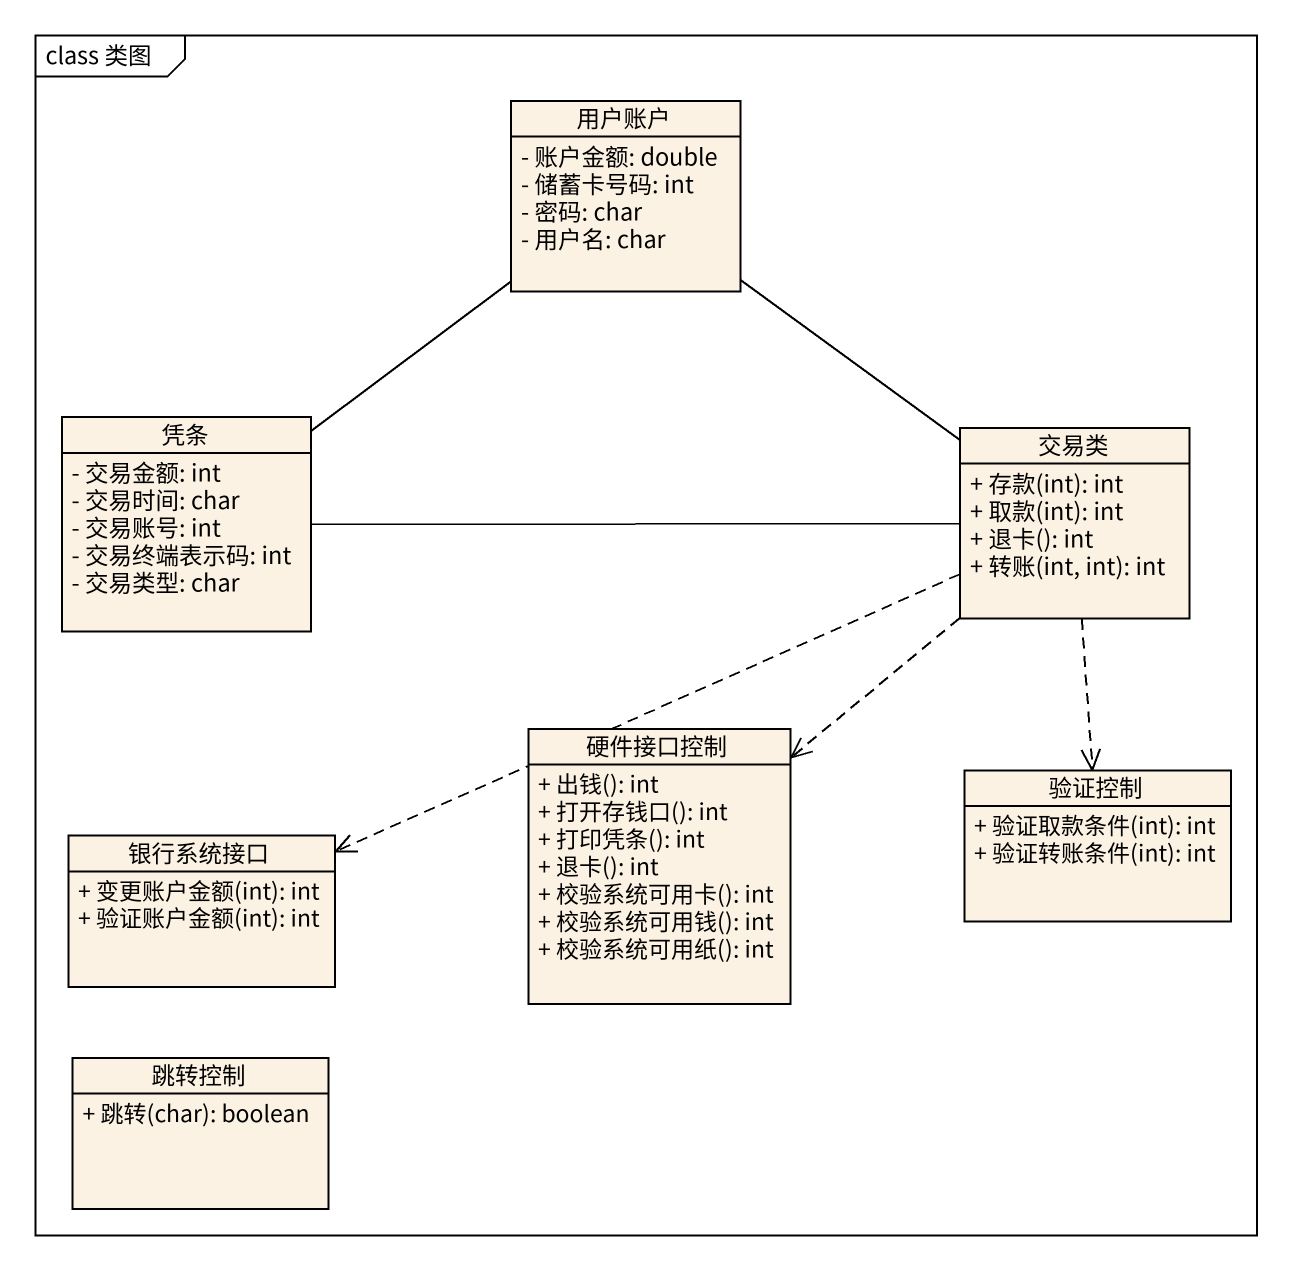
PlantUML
@startuml
mainframe class 类图
hide circle
hide empty members
skinparam classAttributeIconSize 0
class 用户账户 {
  - 账户金额: double
  - 储蓄卡号码: int
  - 密码: char
  - 用户名: char
}
class 凭条 {
  - 交易金额: int
  - 交易时间: char
  - 交易账号: int
  - 交易终端表示码: int
  - 交易类型: char
}
class 交易类 {
  + 存款(int): int
  + 取款(int): int
  + 退卡(): int
  + 转账(int, int): int
}
class 硬件接口控制 {
  + 出钱(): int
  + 打开存钱口(): int
  + 打印凭条(): int
  + 退卡(): int
  + 校验系统可用卡(): int
  + 校验系统可用钱(): int
  + 校验系统可用纸(): int
}
class 银行系统接口 {
  + 变更账户金额(int): int
  + 验证账户金额(int): int
}
class 验证控制 {
  + 验证取款条件(int): int
  + 验证转账条件(int): int
}
class 跳转控制 {
  + 跳转(char): boolean
}
用户账户 -- 凭条
用户账户 -- 交易类
凭条 -right- 交易类
交易类 ..> 硬件接口控制
交易类 .left.> 银行系统接口
交易类 ..> 验证控制
@enduml
